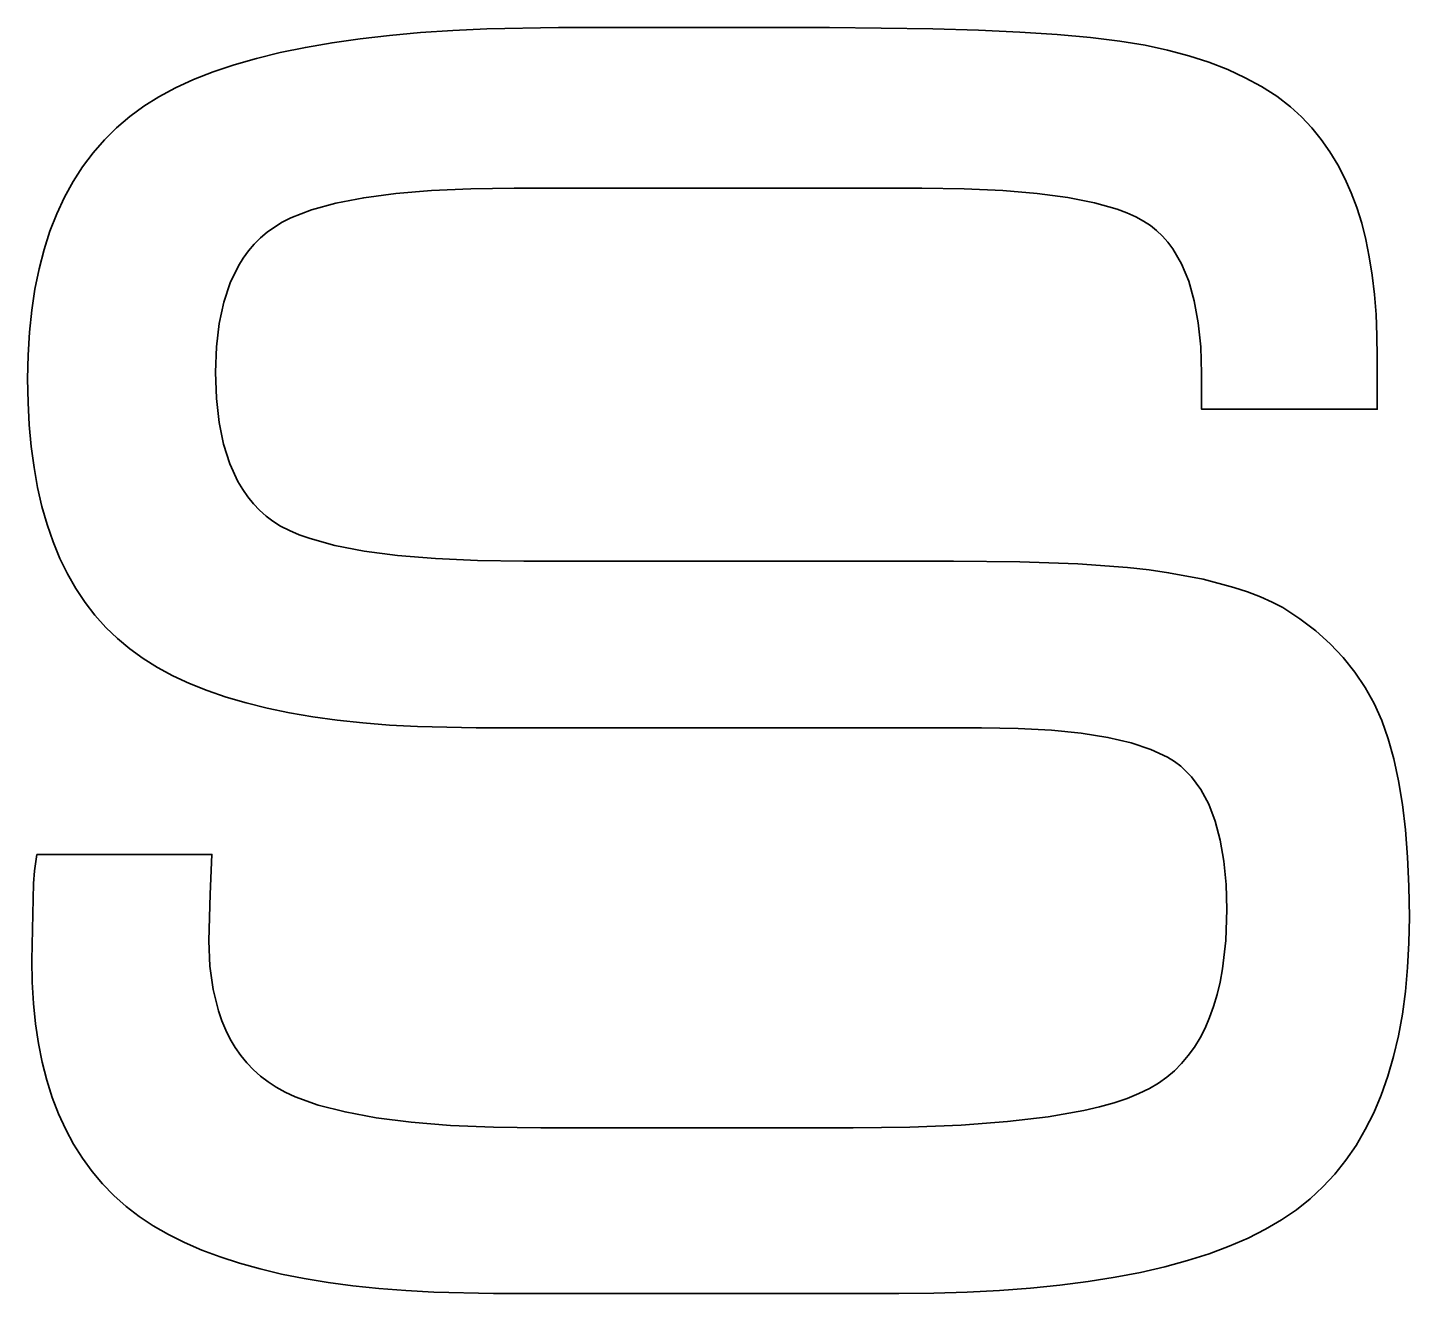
# Model space of a CAD drawing. Header units: centimetres. Extents: x -9.7 to 9.7, y -8.7 to 8.7.
# Drawn here: x 8.975 to 9.4624, y 8.0873 to 8.5335 of the extents above; entities that cross this region are included whole.
import ezdxf

# ---------------------------------------------------------------- set-up
doc = ezdxf.new("R2010")
doc.units = ezdxf.units.CM
doc.header["$MEASUREMENT"] = 0
doc.layers.add('layer 1', color=7, linetype='Continuous')

msp = doc.modelspace()

# ---------------------------------------------------------------- linework, layer by layer
at = {"layer": 'layer 1', "color": 250, "lineweight": 35}
msp.add_open_spline([(8.97821, 8.24206), (8.97821, 8.24206), (8.97742, 8.2363), (8.97742, 8.2363), (8.97742, 8.2363), (8.97742, 8.2363), (8.9771, 8.23186), (8.9771, 8.23186), (8.9771, 8.23186), (8.9771, 8.23186), (8.97646, 8.20477), (8.97646, 8.20477), (8.97646, 8.20477), (8.97646, 8.20477), (8.9766, 8.19701), (8.9766, 8.19701), (8.9766, 8.19701), (8.9766, 8.19701), (8.97705, 8.18954), (8.97705, 8.18954), (8.97705, 8.18954), (8.97705, 8.18954), (8.97779, 8.18236), (8.97779, 8.18236), (8.97779, 8.18236), (8.97779, 8.18236), (8.97882, 8.17545), (8.97882, 8.17545), (8.97882, 8.17545), (8.97882, 8.17545), (8.98015, 8.16882), (8.98015, 8.16882), (8.98015, 8.16882), (8.98015, 8.16882), (8.98177, 8.16247), (8.98177, 8.16247), (8.98177, 8.16247), (8.98177, 8.16247), (8.9837, 8.15641), (8.9837, 8.15641), (8.9837, 8.15641), (8.9837, 8.15641), (8.98592, 8.15062), (8.98592, 8.15062), (8.98592, 8.15062), (8.98592, 8.15062), (8.98844, 8.14512), (8.98844, 8.14512), (8.98844, 8.14512), (8.98844, 8.14512), (8.99125, 8.13988), (8.99125, 8.13988), (8.99125, 8.13988), (8.99125, 8.13988), (8.99436, 8.13494), (8.99436, 8.13494), (8.99436, 8.13494), (8.99436, 8.13494), (8.99777, 8.13027), (8.99777, 8.13027), (8.99777, 8.13027), (8.99777, 8.13027), (9.00148, 8.12588), (9.00148, 8.12588), (9.00148, 8.12588), (9.00148, 8.12588), (9.00548, 8.12178), (9.00548, 8.12178), (9.00548, 8.12178), (9.00548, 8.12178), (9.00978, 8.11795), (9.00978, 8.11795), (9.00978, 8.11795), (9.00978, 8.11795), (9.01438, 8.11441), (9.01438, 8.11441), (9.01438, 8.11441), (9.01438, 8.11441), (9.01933, 8.11113), (9.01933, 8.11113), (9.01933, 8.11113), (9.01933, 8.11113), (9.02465, 8.10806), (9.02465, 8.10806), (9.02465, 8.10806), (9.02465, 8.10806), (9.03036, 8.10522), (9.03036, 8.10522), (9.03036, 8.10522), (9.03036, 8.10522), (9.03644, 8.10257), (9.03644, 8.10257), (9.03644, 8.10257), (9.03644, 8.10257), (9.04291, 8.10014), (9.04291, 8.10014), (9.04291, 8.10014), (9.04291, 8.10014), (9.04977, 8.09792), (9.04977, 8.09792), (9.04977, 8.09792), (9.04977, 8.09792), (9.057, 8.0959), (9.057, 8.0959), (9.057, 8.0959), (9.057, 8.0959), (9.06461, 8.09411), (9.06461, 8.09411), (9.06461, 8.09411), (9.06461, 8.09411), (9.07261, 8.09251), (9.07261, 8.09251), (9.07261, 8.09251), (9.07261, 8.09251), (9.08099, 8.09113), (9.08099, 8.09113), (9.08099, 8.09113), (9.08099, 8.09113), (9.08975, 8.08997), (9.08975, 8.08997), (9.08975, 8.08997), (9.08975, 8.08997), (9.0989, 8.08901), (9.0989, 8.08901), (9.0989, 8.08901), (9.0989, 8.08901), (9.10844, 8.08827), (9.10844, 8.08827), (9.10844, 8.08827), (9.10844, 8.08827), (9.11835, 8.08774), (9.11835, 8.08774), (9.11835, 8.08774), (9.11835, 8.08774), (9.13933, 8.08731), (9.13933, 8.08731), (9.13933, 8.08731), (9.13933, 8.08731), (9.28229, 8.08731), (9.28229, 8.08731), (9.28229, 8.08731), (9.28229, 8.08731), (9.2946, 8.08743), (9.2946, 8.08743), (9.2946, 8.08743), (9.2946, 8.08743), (9.30645, 8.08778), (9.30645, 8.08778), (9.30645, 8.08778), (9.30645, 8.08778), (9.31782, 8.08836), (9.31782, 8.08836), (9.31782, 8.08836), (9.31782, 8.08836), (9.32872, 8.08916), (9.32872, 8.08916), (9.32872, 8.08916), (9.32872, 8.08916), (9.33914, 8.0902), (9.33914, 8.0902), (9.33914, 8.0902), (9.33914, 8.0902), (9.3491, 8.09147), (9.3491, 8.09147), (9.3491, 8.09147), (9.3491, 8.09147), (9.35859, 8.09297), (9.35859, 8.09297), (9.35859, 8.09297), (9.35859, 8.09297), (9.36759, 8.0947), (9.36759, 8.0947), (9.36759, 8.0947), (9.36759, 8.0947), (9.37612, 8.09666), (9.37612, 8.09666), (9.37612, 8.09666), (9.37612, 8.09666), (9.38418, 8.09885), (9.38418, 8.09885), (9.38418, 8.09885), (9.38418, 8.09885), (9.39177, 8.10127), (9.39177, 8.10127), (9.39177, 8.10127), (9.39177, 8.10127), (9.39887, 8.10392), (9.39887, 8.10392), (9.39887, 8.10392), (9.39887, 8.10392), (9.4055, 8.10679), (9.4055, 8.10679), (9.4055, 8.10679), (9.4055, 8.10679), (9.41165, 8.1099), (9.41165, 8.1099), (9.41165, 8.1099), (9.41165, 8.1099), (9.41733, 8.11323), (9.41733, 8.11323), (9.41733, 8.11323), (9.41733, 8.11323), (9.42253, 8.11679), (9.42253, 8.11679), (9.42253, 8.11679), (9.42253, 8.11679), (9.42736, 8.12064), (9.42736, 8.12064), (9.42736, 8.12064), (9.42736, 8.12064), (9.43189, 8.12483), (9.43189, 8.12483), (9.43189, 8.12483), (9.43189, 8.12483), (9.43609, 8.12937), (9.43609, 8.12937), (9.43609, 8.12937), (9.43609, 8.12937), (9.43999, 8.13425), (9.43999, 8.13425), (9.43999, 8.13425), (9.43999, 8.13425), (9.44357, 8.13947), (9.44357, 8.13947), (9.44357, 8.13947), (9.44357, 8.13947), (9.44684, 8.14505), (9.44684, 8.14505), (9.44684, 8.14505), (9.44684, 8.14505), (9.44979, 8.15097), (9.44979, 8.15097), (9.44979, 8.15097), (9.44979, 8.15097), (9.45244, 8.15724), (9.45244, 8.15724), (9.45244, 8.15724), (9.45244, 8.15724), (9.45477, 8.16384), (9.45477, 8.16384), (9.45477, 8.16384), (9.45477, 8.16384), (9.45679, 8.17081), (9.45679, 8.17081), (9.45679, 8.17081), (9.45679, 8.17081), (9.4585, 8.17812), (9.4585, 8.17812), (9.4585, 8.17812), (9.4585, 8.17812), (9.4599, 8.18578), (9.4599, 8.18578), (9.4599, 8.18578), (9.4599, 8.18578), (9.46099, 8.19378), (9.46099, 8.19378), (9.46099, 8.19378), (9.46099, 8.19378), (9.46176, 8.20214), (9.46176, 8.20214), (9.46176, 8.20214), (9.46176, 8.20214), (9.46222, 8.21085), (9.46222, 8.21085), (9.46222, 8.21085), (9.46222, 8.21085), (9.46238, 8.21991), (9.46238, 8.21991), (9.46238, 8.21991), (9.46238, 8.21991), (9.46223, 8.23082), (9.46223, 8.23082), (9.46223, 8.23082), (9.46223, 8.23082), (9.46178, 8.24109), (9.46178, 8.24109), (9.46178, 8.24109), (9.46178, 8.24109), (9.46103, 8.25072), (9.46103, 8.25072), (9.46103, 8.25072), (9.46103, 8.25072), (9.45996, 8.25971), (9.45996, 8.25971), (9.45996, 8.25971), (9.45996, 8.25971), (9.4586, 8.26805), (9.4586, 8.26805), (9.4586, 8.26805), (9.4586, 8.26805), (9.45694, 8.27575), (9.45694, 8.27575), (9.45694, 8.27575), (9.45694, 8.27575), (9.45495, 8.28282), (9.45495, 8.28282), (9.45495, 8.28282), (9.45495, 8.28282), (9.45265, 8.28923), (9.45265, 8.28923), (9.45265, 8.28923), (9.45265, 8.28923), (9.44996, 8.29523), (9.44996, 8.29523), (9.44996, 8.29523), (9.44996, 8.29523), (9.4468, 8.30095), (9.4468, 8.30095), (9.4468, 8.30095), (9.4468, 8.30095), (9.44316, 8.30636), (9.44316, 8.30636), (9.44316, 8.30636), (9.44316, 8.30636), (9.43903, 8.31148), (9.43903, 8.31148), (9.43903, 8.31148), (9.43903, 8.31148), (9.43443, 8.31631), (9.43443, 8.31631), (9.43443, 8.31631), (9.43443, 8.31631), (9.42935, 8.32085), (9.42935, 8.32085), (9.42935, 8.32085), (9.42935, 8.32085), (9.42379, 8.3251), (9.42379, 8.3251), (9.42379, 8.3251), (9.42379, 8.3251), (9.41775, 8.32907), (9.41775, 8.32907), (9.41775, 8.32907), (9.41775, 8.32907), (9.41398, 8.33104), (9.41398, 8.33104), (9.41398, 8.33104), (9.41398, 8.33104), (9.40984, 8.3329), (9.40984, 8.3329), (9.40984, 8.3329), (9.40984, 8.3329), (9.40534, 8.33463), (9.40534, 8.33463), (9.40534, 8.33463), (9.40534, 8.33463), (9.40046, 8.33622), (9.40046, 8.33622), (9.40046, 8.33622), (9.40046, 8.33622), (9.38965, 8.33905), (9.38965, 8.33905), (9.38965, 8.33905), (9.38965, 8.33905), (9.37743, 8.34135), (9.37743, 8.34135), (9.37743, 8.34135), (9.37743, 8.34135), (9.37055, 8.34235), (9.37055, 8.34235), (9.37055, 8.34235), (9.37055, 8.34235), (9.36293, 8.3432), (9.36293, 8.3432), (9.36293, 8.3432), (9.36293, 8.3432), (9.34547, 8.34449), (9.34547, 8.34449), (9.34547, 8.34449), (9.34547, 8.34449), (9.32504, 8.34524), (9.32504, 8.34524), (9.32504, 8.34524), (9.32504, 8.34524), (9.30158, 8.34548), (9.30158, 8.34548), (9.30158, 8.34548), (9.30158, 8.34548), (9.15001, 8.34548), (9.15001, 8.34548), (9.15001, 8.34548), (9.15001, 8.34548), (9.13367, 8.34571), (9.13367, 8.34571), (9.13367, 8.34571), (9.13367, 8.34571), (9.11885, 8.34638), (9.11885, 8.34638), (9.11885, 8.34638), (9.11885, 8.34638), (9.10553, 8.34749), (9.10553, 8.34749), (9.10553, 8.34749), (9.10553, 8.34749), (9.09372, 8.34903), (9.09372, 8.34903), (9.09372, 8.34903), (9.09372, 8.34903), (9.08341, 8.35101), (9.08341, 8.35101), (9.08341, 8.35101), (9.08341, 8.35101), (9.07462, 8.35342), (9.07462, 8.35342), (9.07462, 8.35342), (9.07462, 8.35342), (9.07079, 8.35479), (9.07079, 8.35479), (9.07079, 8.35479), (9.07079, 8.35479), (9.06733, 8.35625), (9.06733, 8.35625), (9.06733, 8.35625), (9.06733, 8.35625), (9.06426, 8.35784), (9.06426, 8.35784), (9.06426, 8.35784), (9.06426, 8.35784), (9.06156, 8.35951), (9.06156, 8.35951), (9.06156, 8.35951), (9.06156, 8.35951), (9.05911, 8.36137), (9.05911, 8.36137), (9.05911, 8.36137), (9.05911, 8.36137), (9.05681, 8.36342), (9.05681, 8.36342), (9.05681, 8.36342), (9.05681, 8.36342), (9.05466, 8.36565), (9.05466, 8.36565), (9.05466, 8.36565), (9.05466, 8.36565), (9.05268, 8.36809), (9.05268, 8.36809), (9.05268, 8.36809), (9.05268, 8.36809), (9.05087, 8.37071), (9.05087, 8.37071), (9.05087, 8.37071), (9.05087, 8.37071), (9.04921, 8.37351), (9.04921, 8.37351), (9.04921, 8.37351), (9.04921, 8.37351), (9.04636, 8.37971), (9.04636, 8.37971), (9.04636, 8.37971), (9.04636, 8.37971), (9.04416, 8.38667), (9.04416, 8.38667), (9.04416, 8.38667), (9.04416, 8.38667), (9.04258, 8.39438), (9.04258, 8.39438), (9.04258, 8.39438), (9.04258, 8.39438), (9.04163, 8.40286), (9.04163, 8.40286), (9.04163, 8.40286), (9.04163, 8.40286), (9.04132, 8.41211), (9.04132, 8.41211), (9.04132, 8.41211), (9.04132, 8.41211), (9.04164, 8.42106), (9.04164, 8.42106), (9.04164, 8.42106), (9.04164, 8.42106), (9.04261, 8.42929), (9.04261, 8.42929), (9.04261, 8.42929), (9.04261, 8.42929), (9.04422, 8.43678), (9.04422, 8.43678), (9.04422, 8.43678), (9.04422, 8.43678), (9.04649, 8.44353), (9.04649, 8.44353), (9.04649, 8.44353), (9.04649, 8.44353), (9.04939, 8.44957), (9.04939, 8.44957), (9.04939, 8.44957), (9.04939, 8.44957), (9.0511, 8.4523), (9.0511, 8.4523), (9.0511, 8.4523), (9.0511, 8.4523), (9.05295, 8.45486), (9.05295, 8.45486), (9.05295, 8.45486), (9.05295, 8.45486), (9.05498, 8.45724), (9.05498, 8.45724), (9.05498, 8.45724), (9.05498, 8.45724), (9.05717, 8.45942), (9.05717, 8.45942), (9.05717, 8.45942), (9.05717, 8.45942), (9.05953, 8.46144), (9.05953, 8.46144), (9.05953, 8.46144), (9.05953, 8.46144), (9.06205, 8.46326), (9.06205, 8.46326), (9.06205, 8.46326), (9.06205, 8.46326), (9.06481, 8.46494), (9.06481, 8.46494), (9.06481, 8.46494), (9.06481, 8.46494), (9.06791, 8.4665), (9.06791, 8.4665), (9.06791, 8.4665), (9.06791, 8.4665), (9.07513, 8.4693), (9.07513, 8.4693), (9.07513, 8.4693), (9.07513, 8.4693), (9.08369, 8.47166), (9.08369, 8.47166), (9.08369, 8.47166), (9.08369, 8.47166), (9.09359, 8.47358), (9.09359, 8.47358), (9.09359, 8.47358), (9.09359, 8.47358), (9.10485, 8.47507), (9.10485, 8.47507), (9.10485, 8.47507), (9.10485, 8.47507), (9.11744, 8.47612), (9.11744, 8.47612), (9.11744, 8.47612), (9.11744, 8.47612), (9.13138, 8.47676), (9.13138, 8.47676), (9.13138, 8.47676), (9.13138, 8.47676), (9.14666, 8.47697), (9.14666, 8.47697), (9.14666, 8.47697), (9.14666, 8.47697), (9.29041, 8.47697), (9.29041, 8.47697), (9.29041, 8.47697), (9.29041, 8.47697), (9.30538, 8.47677), (9.30538, 8.47677), (9.30538, 8.47677), (9.30538, 8.47677), (9.31895, 8.47615), (9.31895, 8.47615), (9.31895, 8.47615), (9.31895, 8.47615), (9.33113, 8.47513), (9.33113, 8.47513), (9.33113, 8.47513), (9.33113, 8.47513), (9.34191, 8.4737), (9.34191, 8.4737), (9.34191, 8.4737), (9.34191, 8.4737), (9.3513, 8.47184), (9.3513, 8.47184), (9.3513, 8.47184), (9.3513, 8.47184), (9.35928, 8.46957), (9.35928, 8.46957), (9.35928, 8.46957), (9.35928, 8.46957), (9.36276, 8.46827), (9.36276, 8.46827), (9.36276, 8.46827), (9.36276, 8.46827), (9.36588, 8.46687), (9.36588, 8.46687), (9.36588, 8.46687), (9.36588, 8.46687), (9.36864, 8.46535), (9.36864, 8.46535), (9.36864, 8.46535), (9.36864, 8.46535), (9.37106, 8.46374), (9.37106, 8.46374), (9.37106, 8.46374), (9.37106, 8.46374), (9.37323, 8.462), (9.37323, 8.462), (9.37323, 8.462), (9.37323, 8.462), (9.37527, 8.46004), (9.37527, 8.46004), (9.37527, 8.46004), (9.37527, 8.46004), (9.37716, 8.4579), (9.37716, 8.4579), (9.37716, 8.4579), (9.37716, 8.4579), (9.37892, 8.45555), (9.37892, 8.45555), (9.37892, 8.45555), (9.37892, 8.45555), (9.38201, 8.45024), (9.38201, 8.45024), (9.38201, 8.45024), (9.38201, 8.45024), (9.38454, 8.44414), (9.38454, 8.44414), (9.38454, 8.44414), (9.38454, 8.44414), (9.38651, 8.43721), (9.38651, 8.43721), (9.38651, 8.43721), (9.38651, 8.43721), (9.38793, 8.42949), (9.38793, 8.42949), (9.38793, 8.42949), (9.38793, 8.42949), (9.38878, 8.42097), (9.38878, 8.42097), (9.38878, 8.42097), (9.38878, 8.42097), (9.38907, 8.41163), (9.38907, 8.41163), (9.38907, 8.41163), (9.38907, 8.41163), (9.38907, 8.39903), (9.38907, 8.39903), (9.38907, 8.39903), (9.38907, 8.39903), (9.45106, 8.39903), (9.45106, 8.39903), (9.45106, 8.39903), (9.45106, 8.39903), (9.45106, 8.41736), (9.45106, 8.41736), (9.45106, 8.41736), (9.45106, 8.41736), (9.45095, 8.42504), (9.45095, 8.42504), (9.45095, 8.42504), (9.45095, 8.42504), (9.45062, 8.43241), (9.45062, 8.43241), (9.45062, 8.43241), (9.45062, 8.43241), (9.45006, 8.43948), (9.45006, 8.43948), (9.45006, 8.43948), (9.45006, 8.43948), (9.44927, 8.44625), (9.44927, 8.44625), (9.44927, 8.44625), (9.44927, 8.44625), (9.44826, 8.45269), (9.44826, 8.45269), (9.44826, 8.45269), (9.44826, 8.45269), (9.44703, 8.45882), (9.44703, 8.45882), (9.44703, 8.45882), (9.44703, 8.45882), (9.44557, 8.46462), (9.44557, 8.46462), (9.44557, 8.46462), (9.44557, 8.46462), (9.44388, 8.47011), (9.44388, 8.47011), (9.44388, 8.47011), (9.44388, 8.47011), (9.4419, 8.47537), (9.4419, 8.47537), (9.4419, 8.47537), (9.4419, 8.47537), (9.43964, 8.48042), (9.43964, 8.48042), (9.43964, 8.48042), (9.43964, 8.48042), (9.43712, 8.48523), (9.43712, 8.48523), (9.43712, 8.48523), (9.43712, 8.48523), (9.43433, 8.4898), (9.43433, 8.4898), (9.43433, 8.4898), (9.43433, 8.4898), (9.43127, 8.49413), (9.43127, 8.49413), (9.43127, 8.49413), (9.43127, 8.49413), (9.42793, 8.49821), (9.42793, 8.49821), (9.42793, 8.49821), (9.42793, 8.49821), (9.42434, 8.50205), (9.42434, 8.50205), (9.42434, 8.50205), (9.42434, 8.50205), (9.42046, 8.50565), (9.42046, 8.50565), (9.42046, 8.50565), (9.42046, 8.50565), (9.41558, 8.50934), (9.41558, 8.50934), (9.41558, 8.50934), (9.41558, 8.50934), (9.41027, 8.51276), (9.41027, 8.51276), (9.41027, 8.51276), (9.41027, 8.51276), (9.40452, 8.5159), (9.40452, 8.5159), (9.40452, 8.5159), (9.40452, 8.5159), (9.39833, 8.51876), (9.39833, 8.51876), (9.39833, 8.51876), (9.39833, 8.51876), (9.39169, 8.52134), (9.39169, 8.52134), (9.39169, 8.52134), (9.39169, 8.52134), (9.38463, 8.52362), (9.38463, 8.52362), (9.38463, 8.52362), (9.38463, 8.52362), (9.37711, 8.52562), (9.37711, 8.52562), (9.37711, 8.52562), (9.37711, 8.52562), (9.36915, 8.52732), (9.36915, 8.52732), (9.36915, 8.52732), (9.36915, 8.52732), (9.36024, 8.52878), (9.36024, 8.52878), (9.36024, 8.52878), (9.36024, 8.52878), (9.34993, 8.53004), (9.34993, 8.53004), (9.34993, 8.53004), (9.34993, 8.53004), (9.33817, 8.53111), (9.33817, 8.53111), (9.33817, 8.53111), (9.33817, 8.53111), (9.325, 8.53199), (9.325, 8.53199), (9.325, 8.53199), (9.325, 8.53199), (9.31039, 8.53267), (9.31039, 8.53267), (9.31039, 8.53267), (9.31039, 8.53267), (9.29434, 8.53316), (9.29434, 8.53316), (9.29434, 8.53316), (9.29434, 8.53316), (9.25791, 8.53355), (9.25791, 8.53355), (9.25791, 8.53355), (9.25791, 8.53355), (9.16228, 8.53355), (9.16228, 8.53355), (9.16228, 8.53355), (9.16228, 8.53355), (9.13694, 8.53311), (9.13694, 8.53311), (9.13694, 8.53311), (9.13694, 8.53311), (9.12502, 8.53257), (9.12502, 8.53257), (9.12502, 8.53257), (9.12502, 8.53257), (9.11361, 8.53181), (9.11361, 8.53181), (9.11361, 8.53181), (9.11361, 8.53181), (9.1027, 8.53084), (9.1027, 8.53084), (9.1027, 8.53084), (9.1027, 8.53084), (9.0923, 8.52964), (9.0923, 8.52964), (9.0923, 8.52964), (9.0923, 8.52964), (9.08239, 8.52823), (9.08239, 8.52823), (9.08239, 8.52823), (9.08239, 8.52823), (9.073, 8.5266), (9.073, 8.5266), (9.073, 8.5266), (9.073, 8.5266), (9.06411, 8.52477), (9.06411, 8.52477), (9.06411, 8.52477), (9.06411, 8.52477), (9.05572, 8.52271), (9.05572, 8.52271), (9.05572, 8.52271), (9.05572, 8.52271), (9.04784, 8.52043), (9.04784, 8.52043), (9.04784, 8.52043), (9.04784, 8.52043), (9.04045, 8.51794), (9.04045, 8.51794), (9.04045, 8.51794), (9.04045, 8.51794), (9.03358, 8.51523), (9.03358, 8.51523), (9.03358, 8.51523), (9.03358, 8.51523), (9.02721, 8.51231), (9.02721, 8.51231), (9.02721, 8.51231), (9.02721, 8.51231), (9.02135, 8.50917), (9.02135, 8.50917), (9.02135, 8.50917), (9.02135, 8.50917), (9.01599, 8.50581), (9.01599, 8.50581), (9.01599, 8.50581), (9.01599, 8.50581), (9.01103, 8.50218), (9.01103, 8.50218), (9.01103, 8.50218), (9.01103, 8.50218), (9.0064, 8.49825), (9.0064, 8.49825), (9.0064, 8.49825), (9.0064, 8.49825), (9.00208, 8.49398), (9.00208, 8.49398), (9.00208, 8.49398), (9.00208, 8.49398), (8.99808, 8.48941), (8.99808, 8.48941), (8.99808, 8.48941), (8.99808, 8.48941), (8.99441, 8.48451), (8.99441, 8.48451), (8.99441, 8.48451), (8.99441, 8.48451), (8.99105, 8.4793), (8.99105, 8.4793), (8.99105, 8.4793), (8.99105, 8.4793), (8.98801, 8.47377), (8.98801, 8.47377), (8.98801, 8.47377), (8.98801, 8.47377), (8.98529, 8.46793), (8.98529, 8.46793), (8.98529, 8.46793), (8.98529, 8.46793), (8.98288, 8.46175), (8.98288, 8.46175), (8.98288, 8.46175), (8.98288, 8.46175), (8.9808, 8.45528), (8.9808, 8.45528), (8.9808, 8.45528), (8.9808, 8.45528), (8.97903, 8.44847), (8.97903, 8.44847), (8.97903, 8.44847), (8.97903, 8.44847), (8.9776, 8.44136), (8.9776, 8.44136), (8.9776, 8.44136), (8.9776, 8.44136), (8.97647, 8.43392), (8.97647, 8.43392), (8.97647, 8.43392), (8.97647, 8.43392), (8.97567, 8.42617), (8.97567, 8.42617), (8.97567, 8.42617), (8.97567, 8.42617), (8.97518, 8.4181), (8.97518, 8.4181), (8.97518, 8.4181), (8.97518, 8.4181), (8.97502, 8.40971), (8.97502, 8.40971), (8.97502, 8.40971), (8.97502, 8.40971), (8.97517, 8.40144), (8.97517, 8.40144), (8.97517, 8.40144), (8.97517, 8.40144), (8.97558, 8.39347), (8.97558, 8.39347), (8.97558, 8.39347), (8.97558, 8.39347), (8.97629, 8.38583), (8.97629, 8.38583), (8.97629, 8.38583), (8.97629, 8.38583), (8.97727, 8.37848), (8.97727, 8.37848), (8.97727, 8.37848), (8.97727, 8.37848), (8.97853, 8.37146), (8.97853, 8.37146), (8.97853, 8.37146), (8.97853, 8.37146), (8.98008, 8.36474), (8.98008, 8.36474), (8.98008, 8.36474), (8.98008, 8.36474), (8.9819, 8.35832), (8.9819, 8.35832), (8.9819, 8.35832), (8.9819, 8.35832), (8.98401, 8.35222), (8.98401, 8.35222), (8.98401, 8.35222), (8.98401, 8.35222), (8.98639, 8.34643), (8.98639, 8.34643), (8.98639, 8.34643), (8.98639, 8.34643), (8.98907, 8.34095), (8.98907, 8.34095), (8.98907, 8.34095), (8.98907, 8.34095), (8.99203, 8.33578), (8.99203, 8.33578), (8.99203, 8.33578), (8.99203, 8.33578), (8.99526, 8.33091), (8.99526, 8.33091), (8.99526, 8.33091), (8.99526, 8.33091), (8.99878, 8.32637), (8.99878, 8.32637), (8.99878, 8.32637), (8.99878, 8.32637), (9.00259, 8.32212), (9.00259, 8.32212), (9.00259, 8.32212), (9.00259, 8.32212), (9.00667, 8.31819), (9.00667, 8.31819), (9.00667, 8.31819), (9.00667, 8.31819), (9.01104, 8.31457), (9.01104, 8.31457), (9.01104, 8.31457), (9.01104, 8.31457), (9.01572, 8.31118), (9.01572, 8.31118), (9.01572, 8.31118), (9.01572, 8.31118), (9.0208, 8.30802), (9.0208, 8.30802), (9.0208, 8.30802), (9.0208, 8.30802), (9.02627, 8.30508), (9.02627, 8.30508), (9.02627, 8.30508), (9.02627, 8.30508), (9.03214, 8.30234), (9.03214, 8.30234), (9.03214, 8.30234), (9.03214, 8.30234), (9.0384, 8.29984), (9.0384, 8.29984), (9.0384, 8.29984), (9.0384, 8.29984), (9.04505, 8.29755), (9.04505, 8.29755), (9.04505, 8.29755), (9.04505, 8.29755), (9.0521, 8.29549), (9.0521, 8.29549), (9.0521, 8.29549), (9.0521, 8.29549), (9.05955, 8.29363), (9.05955, 8.29363), (9.05955, 8.29363), (9.05955, 8.29363), (9.06739, 8.292), (9.06739, 8.292), (9.06739, 8.292), (9.06739, 8.292), (9.07563, 8.29059), (9.07563, 8.29059), (9.07563, 8.29059), (9.07563, 8.29059), (9.08425, 8.28939), (9.08425, 8.28939), (9.08425, 8.28939), (9.08425, 8.28939), (9.09327, 8.28842), (9.09327, 8.28842), (9.09327, 8.28842), (9.09327, 8.28842), (9.10268, 8.28766), (9.10268, 8.28766), (9.10268, 8.28766), (9.10268, 8.28766), (9.11249, 8.28711), (9.11249, 8.28711), (9.11249, 8.28711), (9.11249, 8.28711), (9.13328, 8.28668), (9.13328, 8.28668), (9.13328, 8.28668), (9.13328, 8.28668), (9.31145, 8.28668), (9.31145, 8.28668), (9.31145, 8.28668), (9.31145, 8.28668), (9.32437, 8.28647), (9.32437, 8.28647), (9.32437, 8.28647), (9.32437, 8.28647), (9.33611, 8.28584), (9.33611, 8.28584), (9.33611, 8.28584), (9.33611, 8.28584), (9.34667, 8.28479), (9.34667, 8.28479), (9.34667, 8.28479), (9.34667, 8.28479), (9.35603, 8.28331), (9.35603, 8.28331), (9.35603, 8.28331), (9.35603, 8.28331), (9.36423, 8.28141), (9.36423, 8.28141), (9.36423, 8.28141), (9.36423, 8.28141), (9.37125, 8.27908), (9.37125, 8.27908), (9.37125, 8.27908), (9.37125, 8.27908), (9.37708, 8.27633), (9.37708, 8.27633), (9.37708, 8.27633), (9.37708, 8.27633), (9.37955, 8.27479), (9.37955, 8.27479), (9.37955, 8.27479), (9.37955, 8.27479), (9.38173, 8.27313), (9.38173, 8.27313), (9.38173, 8.27313), (9.38173, 8.27313), (9.38554, 8.26942), (9.38554, 8.26942), (9.38554, 8.26942), (9.38554, 8.26942), (9.38885, 8.26494), (9.38885, 8.26494), (9.38885, 8.26494), (9.38885, 8.26494), (9.39164, 8.25974), (9.39164, 8.25974), (9.39164, 8.25974), (9.39164, 8.25974), (9.39393, 8.25379), (9.39393, 8.25379), (9.39393, 8.25379), (9.39393, 8.25379), (9.3957, 8.2471), (9.3957, 8.2471), (9.3957, 8.2471), (9.3957, 8.2471), (9.39698, 8.23968), (9.39698, 8.23968), (9.39698, 8.23968), (9.39698, 8.23968), (9.39774, 8.23151), (9.39774, 8.23151), (9.39774, 8.23151), (9.39774, 8.23151), (9.39799, 8.22261), (9.39799, 8.22261), (9.39799, 8.22261), (9.39799, 8.22261), (9.39761, 8.21168), (9.39761, 8.21168), (9.39761, 8.21168), (9.39761, 8.21168), (9.39647, 8.20169), (9.39647, 8.20169), (9.39647, 8.20169), (9.39647, 8.20169), (9.39562, 8.19705), (9.39562, 8.19705), (9.39562, 8.19705), (9.39562, 8.19705), (9.39457, 8.19264), (9.39457, 8.19264), (9.39457, 8.19264), (9.39457, 8.19264), (9.39335, 8.18848), (9.39335, 8.18848), (9.39335, 8.18848), (9.39335, 8.18848), (9.39194, 8.18454), (9.39194, 8.18454), (9.39194, 8.18454), (9.39194, 8.18454), (9.39033, 8.18085), (9.39033, 8.18085), (9.39033, 8.18085), (9.39033, 8.18085), (9.38854, 8.17738), (9.38854, 8.17738), (9.38854, 8.17738), (9.38854, 8.17738), (9.38657, 8.17414), (9.38657, 8.17414), (9.38657, 8.17414), (9.38657, 8.17414), (9.3844, 8.17113), (9.3844, 8.17113), (9.3844, 8.17113), (9.3844, 8.17113), (9.38206, 8.16836), (9.38206, 8.16836), (9.38206, 8.16836), (9.38206, 8.16836), (9.37953, 8.16582), (9.37953, 8.16582), (9.37953, 8.16582), (9.37953, 8.16582), (9.37682, 8.16351), (9.37682, 8.16351), (9.37682, 8.16351), (9.37682, 8.16351), (9.37393, 8.16142), (9.37393, 8.16142), (9.37393, 8.16142), (9.37393, 8.16142), (9.3707, 8.15951), (9.3707, 8.15951), (9.3707, 8.15951), (9.3707, 8.15951), (9.36701, 8.15772), (9.36701, 8.15772), (9.36701, 8.15772), (9.36701, 8.15772), (9.36284, 8.15606), (9.36284, 8.15606), (9.36284, 8.15606), (9.36284, 8.15606), (9.35821, 8.15452), (9.35821, 8.15452), (9.35821, 8.15452), (9.35821, 8.15452), (9.35311, 8.15309), (9.35311, 8.15309), (9.35311, 8.15309), (9.35311, 8.15309), (9.34754, 8.15181), (9.34754, 8.15181), (9.34754, 8.15181), (9.34754, 8.15181), (9.335, 8.14958), (9.335, 8.14958), (9.335, 8.14958), (9.335, 8.14958), (9.32059, 8.14786), (9.32059, 8.14786), (9.32059, 8.14786), (9.32059, 8.14786), (9.30432, 8.14663), (9.30432, 8.14663), (9.30432, 8.14663), (9.30432, 8.14663), (9.28618, 8.14589), (9.28618, 8.14589), (9.28618, 8.14589), (9.28618, 8.14589), (9.26619, 8.14563), (9.26619, 8.14563), (9.26619, 8.14563), (9.26619, 8.14563), (9.15607, 8.14563), (9.15607, 8.14563), (9.15607, 8.14563), (9.15607, 8.14563), (9.13939, 8.14587), (9.13939, 8.14587), (9.13939, 8.14587), (9.13939, 8.14587), (9.12416, 8.14653), (9.12416, 8.14653), (9.12416, 8.14653), (9.12416, 8.14653), (9.11035, 8.14766), (9.11035, 8.14766), (9.11035, 8.14766), (9.11035, 8.14766), (9.09796, 8.14922), (9.09796, 8.14922), (9.09796, 8.14922), (9.09796, 8.14922), (9.08701, 8.15125), (9.08701, 8.15125), (9.08701, 8.15125), (9.08701, 8.15125), (9.07747, 8.1537), (9.07747, 8.1537), (9.07747, 8.1537), (9.07747, 8.1537), (9.06937, 8.15662), (9.06937, 8.15662), (9.06937, 8.15662), (9.06937, 8.15662), (9.06585, 8.15824), (9.06585, 8.15824), (9.06585, 8.15824), (9.06585, 8.15824), (9.06268, 8.15998), (9.06268, 8.15998), (9.06268, 8.15998), (9.06268, 8.15998), (9.05981, 8.16186), (9.05981, 8.16186), (9.05981, 8.16186), (9.05981, 8.16186), (9.05713, 8.16393), (9.05713, 8.16393), (9.05713, 8.16393), (9.05713, 8.16393), (9.05463, 8.16616), (9.05463, 8.16616), (9.05463, 8.16616), (9.05463, 8.16616), (9.05231, 8.16858), (9.05231, 8.16858), (9.05231, 8.16858), (9.05231, 8.16858), (9.05018, 8.17119), (9.05018, 8.17119), (9.05018, 8.17119), (9.05018, 8.17119), (9.04823, 8.17396), (9.04823, 8.17396), (9.04823, 8.17396), (9.04823, 8.17396), (9.04647, 8.17692), (9.04647, 8.17692), (9.04647, 8.17692), (9.04647, 8.17692), (9.04488, 8.18006), (9.04488, 8.18006), (9.04488, 8.18006), (9.04488, 8.18006), (9.04349, 8.18338), (9.04349, 8.18338), (9.04349, 8.18338), (9.04349, 8.18338), (9.04229, 8.18687), (9.04229, 8.18687), (9.04229, 8.18687), (9.04229, 8.18687), (9.04042, 8.19441), (9.04042, 8.19441), (9.04042, 8.19441), (9.04042, 8.19441), (9.0393, 8.20265), (9.0393, 8.20265), (9.0393, 8.20265), (9.0393, 8.20265), (9.03893, 8.21161), (9.03893, 8.21161), (9.03893, 8.21161), (9.03893, 8.21161), (9.03941, 8.22803), (9.03941, 8.22803), (9.03941, 8.22803), (9.03941, 8.22803), (9.04004, 8.24206), (9.04004, 8.24206), (9.04004, 8.24206), (9.04004, 8.24206), (8.97821, 8.24206), (8.97821, 8.24206)], degree=3, knots=[0, 0, 0, 0, 0.003086, 0.003086, 0.003086, 0.003086, 0.006173, 0.006173, 0.006173, 0.006173, 0.009259, 0.009259, 0.009259, 0.009259, 0.012346, 0.012346, 0.012346, 0.012346, 0.015432, 0.015432, 0.015432, 0.015432, 0.018519, 0.018519, 0.018519, 0.018519, 0.021605, 0.021605, 0.021605, 0.021605, 0.024691, 0.024691, 0.024691, 0.024691, 0.027778, 0.027778, 0.027778, 0.027778, 0.030864, 0.030864, 0.030864, 0.030864, 0.033951, 0.033951, 0.033951, 0.033951, 0.037037, 0.037037, 0.037037, 0.037037, 0.040123, 0.040123, 0.040123, 0.040123, 0.04321, 0.04321, 0.04321, 0.04321, 0.046296, 0.046296, 0.046296, 0.046296, 0.049383, 0.049383, 0.049383, 0.049383, 0.052469, 0.052469, 0.052469, 0.052469, 0.055556, 0.055556, 0.055556, 0.055556, 0.058642, 0.058642, 0.058642, 0.058642, 0.061728, 0.061728, 0.061728, 0.061728, 0.064815, 0.064815, 0.064815, 0.064815, 0.067901, 0.067901, 0.067901, 0.067901, 0.070988, 0.070988, 0.070988, 0.070988, 0.074074, 0.074074, 0.074074, 0.074074, 0.07716, 0.07716, 0.07716, 0.07716, 0.080247, 0.080247, 0.080247, 0.080247, 0.083333, 0.083333, 0.083333, 0.083333, 0.08642, 0.08642, 0.08642, 0.08642, 0.089506, 0.089506, 0.089506, 0.089506, 0.092593, 0.092593, 0.092593, 0.092593, 0.095679, 0.095679, 0.095679, 0.095679, 0.098765, 0.098765, 0.098765, 0.098765, 0.101852, 0.101852, 0.101852, 0.101852, 0.104938, 0.104938, 0.104938, 0.104938, 0.108025, 0.108025, 0.108025, 0.108025, 0.111111, 0.111111, 0.111111, 0.111111, 0.114198, 0.114198, 0.114198, 0.114198, 0.117284, 0.117284, 0.117284, 0.117284, 0.12037, 0.12037, 0.12037, 0.12037, 0.123457, 0.123457, 0.123457, 0.123457, 0.126543, 0.126543, 0.126543, 0.126543, 0.12963, 0.12963, 0.12963, 0.12963, 0.132716, 0.132716, 0.132716, 0.132716, 0.135802, 0.135802, 0.135802, 0.135802, 0.138889, 0.138889, 0.138889, 0.138889, 0.141975, 0.141975, 0.141975, 0.141975, 0.145062, 0.145062, 0.145062, 0.145062, 0.148148, 0.148148, 0.148148, 0.148148, 0.151235, 0.151235, 0.151235, 0.151235, 0.154321, 0.154321, 0.154321, 0.154321, 0.157407, 0.157407, 0.157407, 0.157407, 0.160494, 0.160494, 0.160494, 0.160494, 0.16358, 0.16358, 0.16358, 0.16358, 0.166667, 0.166667, 0.166667, 0.166667, 0.169753, 0.169753, 0.169753, 0.169753, 0.17284, 0.17284, 0.17284, 0.17284, 0.175926, 0.175926, 0.175926, 0.175926, 0.179012, 0.179012, 0.179012, 0.179012, 0.182099, 0.182099, 0.182099, 0.182099, 0.185185, 0.185185, 0.185185, 0.185185, 0.188272, 0.188272, 0.188272, 0.188272, 0.191358, 0.191358, 0.191358, 0.191358, 0.194444, 0.194444, 0.194444, 0.194444, 0.197531, 0.197531, 0.197531, 0.197531, 0.200617, 0.200617, 0.200617, 0.200617, 0.203704, 0.203704, 0.203704, 0.203704, 0.20679, 0.20679, 0.20679, 0.20679, 0.209877, 0.209877, 0.209877, 0.209877, 0.212963, 0.212963, 0.212963, 0.212963, 0.216049, 0.216049, 0.216049, 0.216049, 0.219136, 0.219136, 0.219136, 0.219136, 0.222222, 0.222222, 0.222222, 0.222222, 0.225309, 0.225309, 0.225309, 0.225309, 0.228395, 0.228395, 0.228395, 0.228395, 0.231481, 0.231481, 0.231481, 0.231481, 0.234568, 0.234568, 0.234568, 0.234568, 0.237654, 0.237654, 0.237654, 0.237654, 0.240741, 0.240741, 0.240741, 0.240741, 0.243827, 0.243827, 0.243827, 0.243827, 0.246914, 0.246914, 0.246914, 0.246914, 0.25, 0.25, 0.25, 0.25, 0.253086, 0.253086, 0.253086, 0.253086, 0.256173, 0.256173, 0.256173, 0.256173, 0.259259, 0.259259, 0.259259, 0.259259, 0.262346, 0.262346, 0.262346, 0.262346, 0.265432, 0.265432, 0.265432, 0.265432, 0.268519, 0.268519, 0.268519, 0.268519, 0.271605, 0.271605, 0.271605, 0.271605, 0.274691, 0.274691, 0.274691, 0.274691, 0.277778, 0.277778, 0.277778, 0.277778, 0.280864, 0.280864, 0.280864, 0.280864, 0.283951, 0.283951, 0.283951, 0.283951, 0.287037, 0.287037, 0.287037, 0.287037, 0.290123, 0.290123, 0.290123, 0.290123, 0.29321, 0.29321, 0.29321, 0.29321, 0.296296, 0.296296, 0.296296, 0.296296, 0.299383, 0.299383, 0.299383, 0.299383, 0.302469, 0.302469, 0.302469, 0.302469, 0.305556, 0.305556, 0.305556, 0.305556, 0.308642, 0.308642, 0.308642, 0.308642, 0.311728, 0.311728, 0.311728, 0.311728, 0.314815, 0.314815, 0.314815, 0.314815, 0.317901, 0.317901, 0.317901, 0.317901, 0.320988, 0.320988, 0.320988, 0.320988, 0.324074, 0.324074, 0.324074, 0.324074, 0.32716, 0.32716, 0.32716, 0.32716, 0.330247, 0.330247, 0.330247, 0.330247, 0.333333, 0.333333, 0.333333, 0.333333, 0.33642, 0.33642, 0.33642, 0.33642, 0.339506, 0.339506, 0.339506, 0.339506, 0.342593, 0.342593, 0.342593, 0.342593, 0.345679, 0.345679, 0.345679, 0.345679, 0.348765, 0.348765, 0.348765, 0.348765, 0.351852, 0.351852, 0.351852, 0.351852, 0.354938, 0.354938, 0.354938, 0.354938, 0.358025, 0.358025, 0.358025, 0.358025, 0.361111, 0.361111, 0.361111, 0.361111, 0.364198, 0.364198, 0.364198, 0.364198, 0.367284, 0.367284, 0.367284, 0.367284, 0.37037, 0.37037, 0.37037, 0.37037, 0.373457, 0.373457, 0.373457, 0.373457, 0.376543, 0.376543, 0.376543, 0.376543, 0.37963, 0.37963, 0.37963, 0.37963, 0.382716, 0.382716, 0.382716, 0.382716, 0.385802, 0.385802, 0.385802, 0.385802, 0.388889, 0.388889, 0.388889, 0.388889, 0.391975, 0.391975, 0.391975, 0.391975, 0.395062, 0.395062, 0.395062, 0.395062, 0.398148, 0.398148, 0.398148, 0.398148, 0.401235, 0.401235, 0.401235, 0.401235, 0.404321, 0.404321, 0.404321, 0.404321, 0.407407, 0.407407, 0.407407, 0.407407, 0.410494, 0.410494, 0.410494, 0.410494, 0.41358, 0.41358, 0.41358, 0.41358, 0.416667, 0.416667, 0.416667, 0.416667, 0.419753, 0.419753, 0.419753, 0.419753, 0.42284, 0.42284, 0.42284, 0.42284, 0.425926, 0.425926, 0.425926, 0.425926, 0.429012, 0.429012, 0.429012, 0.429012, 0.432099, 0.432099, 0.432099, 0.432099, 0.435185, 0.435185, 0.435185, 0.435185, 0.438272, 0.438272, 0.438272, 0.438272, 0.441358, 0.441358, 0.441358, 0.441358, 0.444444, 0.444444, 0.444444, 0.444444, 0.447531, 0.447531, 0.447531, 0.447531, 0.450617, 0.450617, 0.450617, 0.450617, 0.453704, 0.453704, 0.453704, 0.453704, 0.45679, 0.45679, 0.45679, 0.45679, 0.459877, 0.459877, 0.459877, 0.459877, 0.462963, 0.462963, 0.462963, 0.462963, 0.466049, 0.466049, 0.466049, 0.466049, 0.469136, 0.469136, 0.469136, 0.469136, 0.472222, 0.472222, 0.472222, 0.472222, 0.475309, 0.475309, 0.475309, 0.475309, 0.478395, 0.478395, 0.478395, 0.478395, 0.481481, 0.481481, 0.481481, 0.481481, 0.484568, 0.484568, 0.484568, 0.484568, 0.487654, 0.487654, 0.487654, 0.487654, 0.490741, 0.490741, 0.490741, 0.490741, 0.493827, 0.493827, 0.493827, 0.493827, 0.496914, 0.496914, 0.496914, 0.496914, 0.5, 0.5, 0.5, 0.5, 0.503086, 0.503086, 0.503086, 0.503086, 0.506173, 0.506173, 0.506173, 0.506173, 0.509259, 0.509259, 0.509259, 0.509259, 0.512346, 0.512346, 0.512346, 0.512346, 0.515432, 0.515432, 0.515432, 0.515432, 0.518519, 0.518519, 0.518519, 0.518519, 0.521605, 0.521605, 0.521605, 0.521605, 0.524691, 0.524691, 0.524691, 0.524691, 0.527778, 0.527778, 0.527778, 0.527778, 0.530864, 0.530864, 0.530864, 0.530864, 0.533951, 0.533951, 0.533951, 0.533951, 0.537037, 0.537037, 0.537037, 0.537037, 0.540123, 0.540123, 0.540123, 0.540123, 0.54321, 0.54321, 0.54321, 0.54321, 0.546296, 0.546296, 0.546296, 0.546296, 0.549383, 0.549383, 0.549383, 0.549383, 0.552469, 0.552469, 0.552469, 0.552469, 0.555556, 0.555556, 0.555556, 0.555556, 0.558642, 0.558642, 0.558642, 0.558642, 0.561728, 0.561728, 0.561728, 0.561728, 0.564815, 0.564815, 0.564815, 0.564815, 0.567901, 0.567901, 0.567901, 0.567901, 0.570988, 0.570988, 0.570988, 0.570988, 0.574074, 0.574074, 0.574074, 0.574074, 0.57716, 0.57716, 0.57716, 0.57716, 0.580247, 0.580247, 0.580247, 0.580247, 0.583333, 0.583333, 0.583333, 0.583333, 0.58642, 0.58642, 0.58642, 0.58642, 0.589506, 0.589506, 0.589506, 0.589506, 0.592593, 0.592593, 0.592593, 0.592593, 0.595679, 0.595679, 0.595679, 0.595679, 0.598765, 0.598765, 0.598765, 0.598765, 0.601852, 0.601852, 0.601852, 0.601852, 0.604938, 0.604938, 0.604938, 0.604938, 0.608025, 0.608025, 0.608025, 0.608025, 0.611111, 0.611111, 0.611111, 0.611111, 0.614198, 0.614198, 0.614198, 0.614198, 0.617284, 0.617284, 0.617284, 0.617284, 0.62037, 0.62037, 0.62037, 0.62037, 0.623457, 0.623457, 0.623457, 0.623457, 0.626543, 0.626543, 0.626543, 0.626543, 0.62963, 0.62963, 0.62963, 0.62963, 0.632716, 0.632716, 0.632716, 0.632716, 0.635802, 0.635802, 0.635802, 0.635802, 0.638889, 0.638889, 0.638889, 0.638889, 0.641975, 0.641975, 0.641975, 0.641975, 0.645062, 0.645062, 0.645062, 0.645062, 0.648148, 0.648148, 0.648148, 0.648148, 0.651235, 0.651235, 0.651235, 0.651235, 0.654321, 0.654321, 0.654321, 0.654321, 0.657407, 0.657407, 0.657407, 0.657407, 0.660494, 0.660494, 0.660494, 0.660494, 0.66358, 0.66358, 0.66358, 0.66358, 0.666667, 0.666667, 0.666667, 0.666667, 0.669753, 0.669753, 0.669753, 0.669753, 0.67284, 0.67284, 0.67284, 0.67284, 0.675926, 0.675926, 0.675926, 0.675926, 0.679012, 0.679012, 0.679012, 0.679012, 0.682099, 0.682099, 0.682099, 0.682099, 0.685185, 0.685185, 0.685185, 0.685185, 0.688272, 0.688272, 0.688272, 0.688272, 0.691358, 0.691358, 0.691358, 0.691358, 0.694444, 0.694444, 0.694444, 0.694444, 0.697531, 0.697531, 0.697531, 0.697531, 0.700617, 0.700617, 0.700617, 0.700617, 0.703704, 0.703704, 0.703704, 0.703704, 0.70679, 0.70679, 0.70679, 0.70679, 0.709877, 0.709877, 0.709877, 0.709877, 0.712963, 0.712963, 0.712963, 0.712963, 0.716049, 0.716049, 0.716049, 0.716049, 0.719136, 0.719136, 0.719136, 0.719136, 0.722222, 0.722222, 0.722222, 0.722222, 0.725309, 0.725309, 0.725309, 0.725309, 0.728395, 0.728395, 0.728395, 0.728395, 0.731481, 0.731481, 0.731481, 0.731481, 0.734568, 0.734568, 0.734568, 0.734568, 0.737654, 0.737654, 0.737654, 0.737654, 0.740741, 0.740741, 0.740741, 0.740741, 0.743827, 0.743827, 0.743827, 0.743827, 0.746914, 0.746914, 0.746914, 0.746914, 0.75, 0.75, 0.75, 0.75, 0.753086, 0.753086, 0.753086, 0.753086, 0.756173, 0.756173, 0.756173, 0.756173, 0.759259, 0.759259, 0.759259, 0.759259, 0.762346, 0.762346, 0.762346, 0.762346, 0.765432, 0.765432, 0.765432, 0.765432, 0.768519, 0.768519, 0.768519, 0.768519, 0.771605, 0.771605, 0.771605, 0.771605, 0.774691, 0.774691, 0.774691, 0.774691, 0.777778, 0.777778, 0.777778, 0.777778, 0.780864, 0.780864, 0.780864, 0.780864, 0.783951, 0.783951, 0.783951, 0.783951, 0.787037, 0.787037, 0.787037, 0.787037, 0.790123, 0.790123, 0.790123, 0.790123, 0.79321, 0.79321, 0.79321, 0.79321, 0.796296, 0.796296, 0.796296, 0.796296, 0.799383, 0.799383, 0.799383, 0.799383, 0.802469, 0.802469, 0.802469, 0.802469, 0.805556, 0.805556, 0.805556, 0.805556, 0.808642, 0.808642, 0.808642, 0.808642, 0.811728, 0.811728, 0.811728, 0.811728, 0.814815, 0.814815, 0.814815, 0.814815, 0.817901, 0.817901, 0.817901, 0.817901, 0.820988, 0.820988, 0.820988, 0.820988, 0.824074, 0.824074, 0.824074, 0.824074, 0.82716, 0.82716, 0.82716, 0.82716, 0.830247, 0.830247, 0.830247, 0.830247, 0.833333, 0.833333, 0.833333, 0.833333, 0.83642, 0.83642, 0.83642, 0.83642, 0.839506, 0.839506, 0.839506, 0.839506, 0.842593, 0.842593, 0.842593, 0.842593, 0.845679, 0.845679, 0.845679, 0.845679, 0.848765, 0.848765, 0.848765, 0.848765, 0.851852, 0.851852, 0.851852, 0.851852, 0.854938, 0.854938, 0.854938, 0.854938, 0.858025, 0.858025, 0.858025, 0.858025, 0.861111, 0.861111, 0.861111, 0.861111, 0.864198, 0.864198, 0.864198, 0.864198, 0.867284, 0.867284, 0.867284, 0.867284, 0.87037, 0.87037, 0.87037, 0.87037, 0.873457, 0.873457, 0.873457, 0.873457, 0.876543, 0.876543, 0.876543, 0.876543, 0.87963, 0.87963, 0.87963, 0.87963, 0.882716, 0.882716, 0.882716, 0.882716, 0.885802, 0.885802, 0.885802, 0.885802, 0.888889, 0.888889, 0.888889, 0.888889, 0.891975, 0.891975, 0.891975, 0.891975, 0.895062, 0.895062, 0.895062, 0.895062, 0.898148, 0.898148, 0.898148, 0.898148, 0.901235, 0.901235, 0.901235, 0.901235, 0.904321, 0.904321, 0.904321, 0.904321, 0.907407, 0.907407, 0.907407, 0.907407, 0.910494, 0.910494, 0.910494, 0.910494, 0.91358, 0.91358, 0.91358, 0.91358, 0.916667, 0.916667, 0.916667, 0.916667, 0.919753, 0.919753, 0.919753, 0.919753, 0.92284, 0.92284, 0.92284, 0.92284, 0.925926, 0.925926, 0.925926, 0.925926, 0.929012, 0.929012, 0.929012, 0.929012, 0.932099, 0.932099, 0.932099, 0.932099, 0.935185, 0.935185, 0.935185, 0.935185, 0.938272, 0.938272, 0.938272, 0.938272, 0.941358, 0.941358, 0.941358, 0.941358, 0.944444, 0.944444, 0.944444, 0.944444, 0.947531, 0.947531, 0.947531, 0.947531, 0.950617, 0.950617, 0.950617, 0.950617, 0.953704, 0.953704, 0.953704, 0.953704, 0.95679, 0.95679, 0.95679, 0.95679, 0.959877, 0.959877, 0.959877, 0.959877, 0.962963, 0.962963, 0.962963, 0.962963, 0.966049, 0.966049, 0.966049, 0.966049, 0.969136, 0.969136, 0.969136, 0.969136, 0.972222, 0.972222, 0.972222, 0.972222, 0.975309, 0.975309, 0.975309, 0.975309, 0.978395, 0.978395, 0.978395, 0.978395, 0.981481, 0.981481, 0.981481, 0.981481, 0.984568, 0.984568, 0.984568, 0.984568, 0.987654, 0.987654, 0.987654, 0.987654, 0.990741, 0.990741, 0.990741, 0.990741, 0.993827, 0.993827, 0.993827, 0.993827, 1, 1, 1, 1], dxfattribs=at)

doc.saveas('drawing.dxf')
